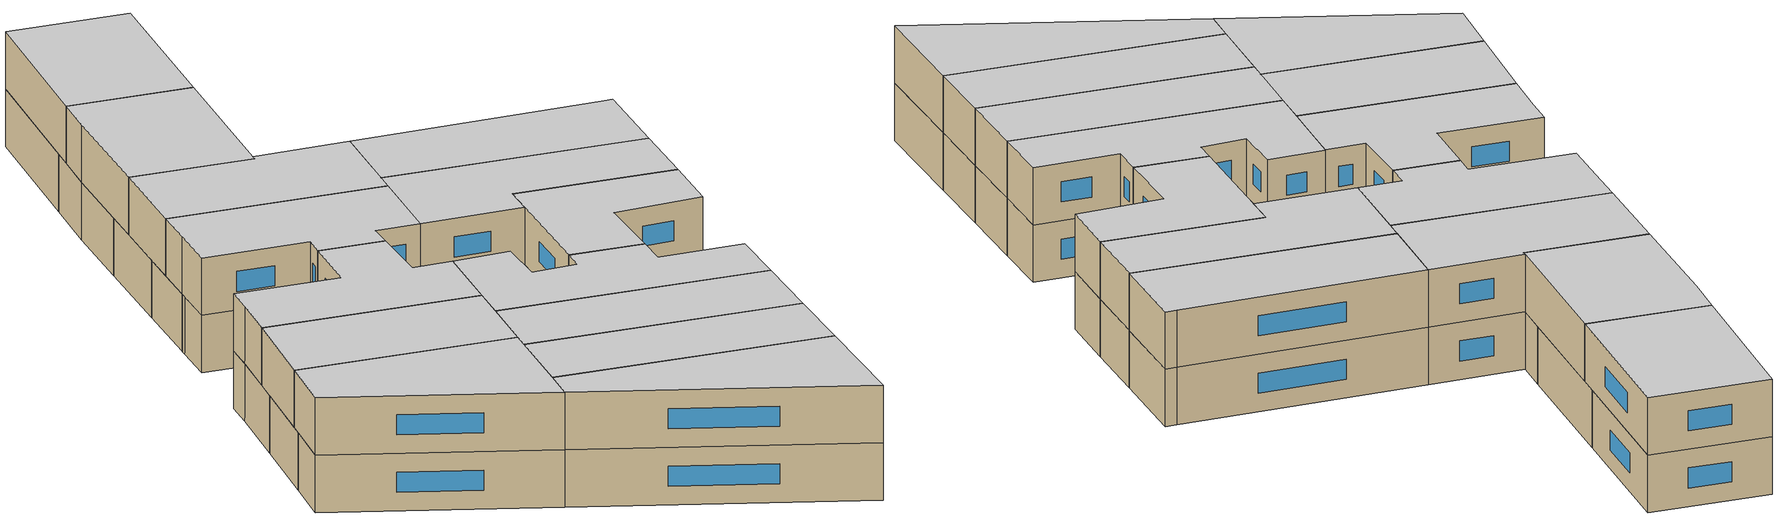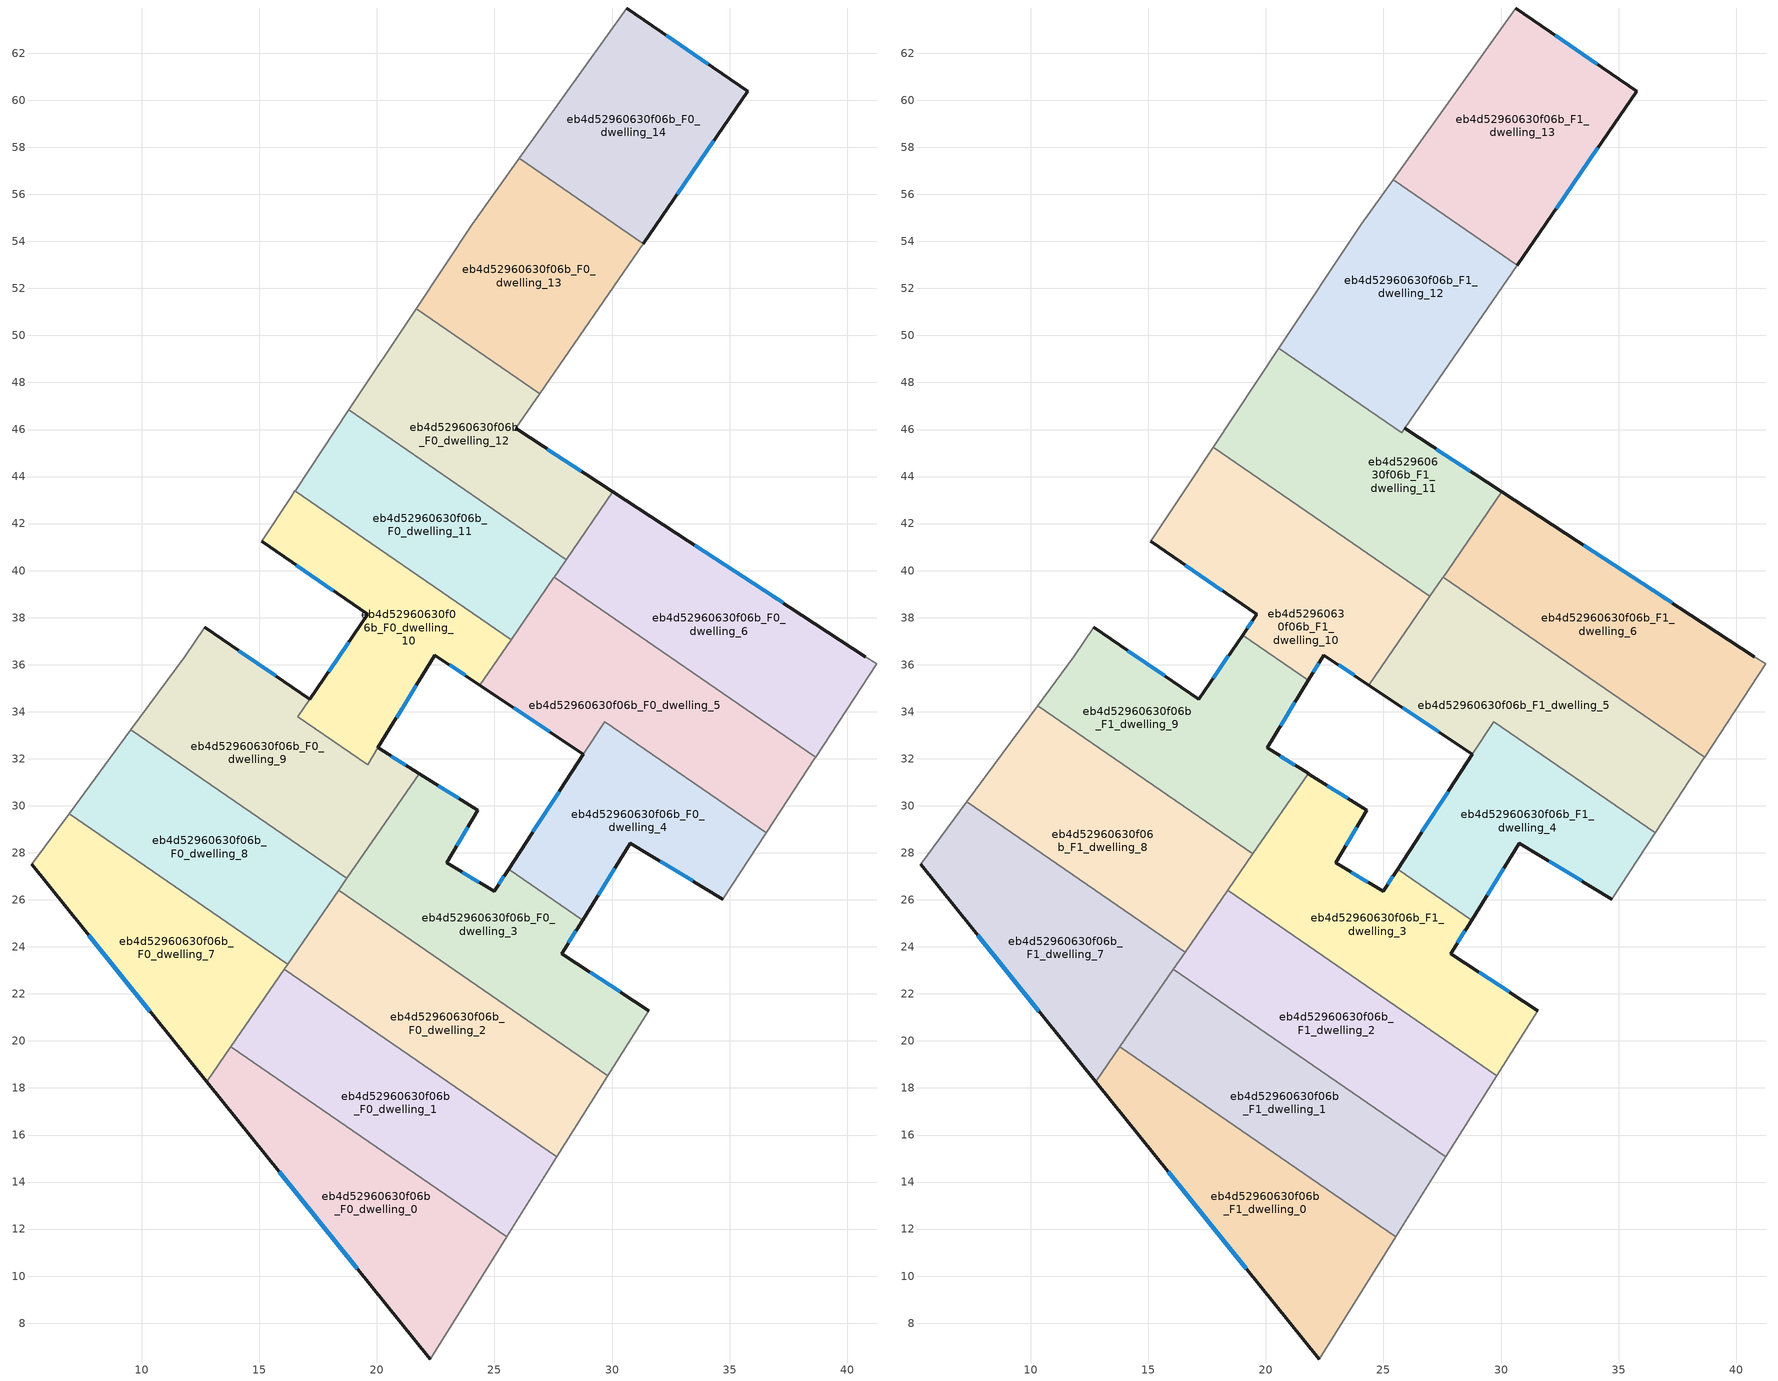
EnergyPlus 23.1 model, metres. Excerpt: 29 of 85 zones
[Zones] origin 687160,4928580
eb4d52960630f06b_F0_dwelling_0
 floor ground (EU_floor_Construction): 25.53,11.68 22.26,6.48 12.77,18.26 13.8,19.75 z0
 wall outside (EU_wall_Construction): 12.77,18.26 22.26,6.48 z0:3
 wall to eb4d52960630f06b_F0_dwelling_1 (EU_wall_Construction): 25.53,11.68 13.8,19.75 z0:3
 wall adiabatic (EU_wall_Construction): 22.26,6.48 25.53,11.68 z0:3
 wall to eb4d52960630f06b_F0_dwelling_7 (EU_wall_Construction): 13.8,19.75 12.77,18.26 z0:3
 window (EU_Window_Construction): 15.86,14.43 19.17,10.31 z0.98:2.02
eb4d52960630f06b_F0_dwelling_1
 floor ground (EU_floor_Construction): 27.66,15.08 25.53,11.68 13.8,19.75 16.07,23.05 z0
 wall to eb4d52960630f06b_F0_dwelling_2 (EU_wall_Construction): 27.66,15.08 16.07,23.05 z0:3
 wall adiabatic (EU_wall_Construction): 25.53,11.68 27.66,15.08 z0:3
 wall to eb4d52960630f06b_F0_dwelling_7 (EU_wall_Construction): 16.07,23.05 13.8,19.75 z0:3
eb4d52960630f06b_F0_dwelling_10
 floor ground (EU_floor_Construction): 25.71,37.06 24.38,35.13 22.47,36.41 19.61,31.75 16.65,33.79 19.61,38.13 15.1,41.25 16.35,43.14 16.52,43.39 z0
 wall outside (EU_wall_Construction): 15.1,41.25 19.61,38.13 17.15,34.53 / 20.05,32.47 22.47,36.41 24.38,35.13 z0:3
 wall adiabatic (EU_wall_Construction): 16.52,43.39 16.35,43.14 15.1,41.25 z0:3
 wall to eb4d52960630f06b_F0_dwelling_11 (EU_wall_Construction): 25.71,37.06 16.52,43.39 z0:3
 wall to eb4d52960630f06b_F0_dwelling_9 (EU_wall_Construction): 17.15,34.53 16.65,33.79 19.61,31.75 20.05,32.47 z0:3
 wall to eb4d52960630f06b_F0_dwelling_5 (EU_wall_Construction): 24.38,35.13 25.71,37.06 z0:3
 window (EU_Window_Construction): 16.57,40.23 18.15,39.15 / 23.09,35.99 23.76,35.54 / 18.81,36.96 17.95,35.71 / 20.84,33.75 21.68,35.12 z0.98:2.02
eb4d52960630f06b_F0_dwelling_11
 floor ground (EU_floor_Construction): 28.06,40.47 25.71,37.06 16.52,43.39 16.54,43.42 18.81,46.84 z0
 wall adiabatic (EU_wall_Construction): 18.81,46.84 16.54,43.42 16.52,43.39 z0:3
 wall to eb4d52960630f06b_F0_dwelling_12 (EU_wall_Construction): 28.06,40.47 18.81,46.84 z0:3
 wall to eb4d52960630f06b_F0_dwelling_6 (EU_wall_Construction): 27.54,39.71 27.73,40 28.06,40.47 z0:3
 wall to eb4d52960630f06b_F0_dwelling_5 (EU_wall_Construction): 25.71,37.06 27.51,39.67 27.53,39.71 z0:3
eb4d52960630f06b_F0_dwelling_12
 floor ground (EU_floor_Construction): 26.93,47.52 25.91,46.04 30.04,43.35 28.06,40.47 18.81,46.84 21.67,51.14 z0
 wall outside (EU_wall_Construction): 30.04,43.35 25.91,46.04 z0:3
 wall adiabatic (EU_wall_Construction): 21.67,51.14 18.81,46.84 / 25.91,46.04 26.93,47.52 z0:3
 wall to eb4d52960630f06b_F0_dwelling_13 (EU_wall_Construction): 26.93,47.52 21.67,51.14 z0:3
 wall to eb4d52960630f06b_F0_dwelling_6 (EU_wall_Construction): 28.06,40.47 30.04,43.35 z0:3
 window (EU_Window_Construction): 28.7,44.23 27.25,45.17 z0.98:2.02
eb4d52960630f06b_F0_dwelling_13
 floor ground (EU_floor_Construction): 31.32,53.9 26.93,47.52 21.67,51.14 24.06,54.73 26.05,57.53 z0
 wall adiabatic (EU_wall_Construction): 26.93,47.52 31.32,53.9 / 26.05,57.53 24.06,54.73 21.67,51.14 z0:3
 wall to eb4d52960630f06b_F0_dwelling_14 (EU_wall_Construction): 31.32,53.9 26.05,57.53 z0:3
eb4d52960630f06b_F0_dwelling_14
 floor ground (EU_floor_Construction): 35.77,60.37 31.32,53.9 26.05,57.53 30.62,63.92 z0
 wall outside (EU_wall_Construction): 31.32,53.9 35.77,60.37 30.62,63.92 z0:3
 wall adiabatic (EU_wall_Construction): 30.62,63.92 26.05,57.53 z0:3
 window (EU_Window_Construction): 34.1,61.53 32.3,62.77 / 32.77,56.01 34.32,58.27 z0.98:2.02
eb4d52960630f06b_F0_dwelling_2
 floor ground (EU_floor_Construction): 29.82,18.52 27.66,15.08 16.07,23.05 18.37,26.4 z0
 wall to eb4d52960630f06b_F0_dwelling_3 (EU_wall_Construction): 29.82,18.52 18.37,26.4 z0:3
 wall adiabatic (EU_wall_Construction): 27.66,15.08 29.82,18.52 z0:3
 wall to eb4d52960630f06b_F0_dwelling_8 (EU_wall_Construction): 18.37,26.4 16.21,23.26 z0:3
 wall to eb4d52960630f06b_F0_dwelling_7 (EU_wall_Construction): 16.21,23.26 16.07,23.05 z0:3
eb4d52960630f06b_F0_dwelling_3
 floor ground (EU_floor_Construction): 28.75,25.14 27.86,23.71 31.56,21.29 29.82,18.52 18.37,26.4 21.79,31.37 24.29,29.8 22.97,27.58 24.99,26.37 25.6,27.3 z0
 wall outside (EU_wall_Construction): 25.6,27.3 24.99,26.37 22.97,27.58 24.29,29.8 21.79,31.37 / 31.56,21.29 27.86,23.71 28.75,25.14 z0:3
 wall to eb4d52960630f06b_F0_dwelling_4 (EU_wall_Construction): 28.75,25.14 25.6,27.3 z0:3
 wall adiabatic (EU_wall_Construction): 29.82,18.52 31.56,21.29 z0:3
 wall to eb4d52960630f06b_F0_dwelling_9 (EU_wall_Construction): 21.79,31.37 18.72,26.91 z0:3
 wall to eb4d52960630f06b_F0_dwelling_8 (EU_wall_Construction): 18.72,26.91 18.37,26.4 z0:3
 window (EU_Window_Construction): 24.33,26.76 23.63,27.18 / 25.4,27 25.19,26.67 / 28.15,24.18 28.46,24.68 / 30.36,22.08 29.06,22.93 / 23.48,30.31 22.61,30.86 / 23.4,28.3 23.86,29.08 z0.98:2.02
eb4d52960630f06b_F0_dwelling_4
 floor ground (EU_floor_Construction): 36.55,28.84 34.71,26.04 30.78,28.42 28.75,25.14 25.6,27.3 29.68,33.57 z0
 wall outside (EU_wall_Construction): 28.75,25.14 30.78,28.42 34.71,26.04 / 28.78,32.18 25.6,27.3 z0:3
 wall adiabatic (EU_wall_Construction): 34.71,26.04 36.55,28.84 z0:3
 wall to eb4d52960630f06b_F0_dwelling_5 (EU_wall_Construction): 36.55,28.84 29.69,33.57 / 29.68,33.57 28.78,32.18 z0:3
 window (EU_Window_Construction): 32.06,27.64 33.43,26.81 / 29.41,26.2 30.12,27.35 / 27.75,30.6 26.64,28.89 z0.98:2.02
eb4d52960630f06b_F0_dwelling_5
 floor ground (EU_floor_Construction): 38.66,32.06 38.63,32.02 36.55,28.84 29.68,33.57 28.78,32.18 24.38,35.13 27.51,39.67 27.54,39.71 z0
 wall outside (EU_wall_Construction): 24.38,35.13 28.78,32.18 z0:3
 wall to eb4d52960630f06b_F0_dwelling_6 (EU_wall_Construction): 38.66,32.06 27.54,39.71 z0:3
 wall adiabatic (EU_wall_Construction): 36.55,28.84 38.63,32.02 38.66,32.06 z0:3
 window (EU_Window_Construction): 25.81,34.17 27.35,33.14 z0.98:2.02
eb4d52960630f06b_F0_dwelling_6
 floor ground (EU_floor_Construction): 40.76,36.34 41.26,36.04 38.66,32.06 27.54,39.71 27.73,40 30.04,43.35 z0
 wall outside (EU_wall_Construction): 40.76,36.34 30.04,43.35 z0:3
 wall adiabatic (EU_wall_Construction): 38.66,32.06 41.26,36.04 40.76,36.34 z0:3
 window (EU_Window_Construction): 37.27,38.62 33.52,41.07 z0.98:2.02
eb4d52960630f06b_F0_dwelling_7
 floor ground (EU_floor_Construction): 16.21,23.26 12.77,18.26 5.32,27.5 6.91,29.66 z0
 wall outside (EU_wall_Construction): 5.32,27.5 12.77,18.26 z0:3
 wall adiabatic (EU_wall_Construction): 6.91,29.66 5.32,27.5 z0:3
 wall to eb4d52960630f06b_F0_dwelling_8 (EU_wall_Construction): 16.21,23.26 6.91,29.66 z0:3
 window (EU_Window_Construction): 7.74,24.5 10.35,21.27 z0.98:2.02
eb4d52960630f06b_F0_dwelling_8
 floor ground (EU_floor_Construction): 18.72,26.91 16.21,23.26 6.91,29.66 9.55,33.23 z0
 wall adiabatic (EU_wall_Construction): 9.55,33.23 6.91,29.66 z0:3
 wall to eb4d52960630f06b_F0_dwelling_9 (EU_wall_Construction): 18.72,26.91 9.55,33.23 z0:3
eb4d52960630f06b_F0_dwelling_9
 floor ground (EU_floor_Construction): 20.05,32.46 21.79,31.37 18.72,26.91 9.55,33.23 11.84,36.34 12.67,37.59 17.15,34.54 16.65,33.79 19.61,31.75 z0
 wall outside (EU_wall_Construction): 17.15,34.54 12.67,37.59 / 21.79,31.37 20.05,32.46 z0:3
 wall adiabatic (EU_wall_Construction): 12.67,37.59 11.84,36.34 9.55,33.23 z0:3
 window (EU_Window_Construction): 15.7,35.53 14.13,36.6 / 21.23,31.73 20.62,32.11 z0.98:2.02
eb4d52960630f06b_F1_dwelling_0
 floor to eb4d52960630f06b_F0_dwelling_0 (EU_floor_Construction): 25.53,11.68 22.26,6.48 12.77,18.26 13.8,19.75 z3
 wall outside (EU_wall_Construction): 12.77,18.26 22.26,6.48 z3:6
 wall to eb4d52960630f06b_F1_dwelling_1 (EU_wall_Construction): 25.53,11.68 13.8,19.75 z3:6
 wall adiabatic (EU_wall_Construction): 22.26,6.48 25.53,11.68 z3:6
 wall to eb4d52960630f06b_F1_dwelling_7 (EU_wall_Construction): 13.8,19.75 12.77,18.26 z3:6
 window (EU_Window_Construction): 15.86,14.43 19.17,10.31 z3.98:5.02
 ceiling to eb4d52960630f06b_F2_dwelling_0 (EU_floor_Construction): 22.26,6.48 25.53,11.68 13.8,19.75 12.77,18.26 z6
eb4d52960630f06b_F1_dwelling_1
 floor to eb4d52960630f06b_F0_dwelling_1 (EU_floor_Construction): 27.66,15.08 25.53,11.68 13.8,19.75 16.07,23.05 z3
 wall to eb4d52960630f06b_F1_dwelling_2 (EU_wall_Construction): 27.66,15.08 16.07,23.05 z3:6
 wall adiabatic (EU_wall_Construction): 25.53,11.68 27.66,15.08 z3:6
 wall to eb4d52960630f06b_F1_dwelling_7 (EU_wall_Construction): 16.07,23.05 13.8,19.75 z3:6
 ceiling to eb4d52960630f06b_F2_dwelling_1 (EU_floor_Construction): 25.53,11.68 27.66,15.08 16.07,23.05 13.8,19.75 z6
eb4d52960630f06b_F1_dwelling_10
 floor to eb4d52960630f06b_F0_dwelling_10 (EU_floor_Construction): 25.71,37.06 24.38,35.13 22.47,36.41 21.81,35.33 19.01,37.25 19.61,38.13 15.1,41.25 16.35,43.14 16.4,43.21 16.52,43.39 z3
 floor to eb4d52960630f06b_F0_dwelling_11 (EU_floor_Construction): 26.98,38.91 25.71,37.06 16.52,43.39 16.54,43.42 17.76,45.25 z3
 wall outside (EU_wall_Construction): 21.81,35.33 22.47,36.41 24.38,35.13 / 15.1,41.25 19.61,38.13 19.01,37.25 z3:6
 wall adiabatic (EU_wall_Construction): 17.76,45.25 16.54,43.42 15.1,41.25 z3:6
 wall to eb4d52960630f06b_F1_dwelling_11 (EU_wall_Construction): 26.98,38.91 17.76,45.25 z3:6
 wall to eb4d52960630f06b_F1_dwelling_9 (EU_wall_Construction): 19.01,37.25 21.81,35.33 z3:6
 wall to eb4d52960630f06b_F1_dwelling_5 (EU_wall_Construction): 24.38,35.13 26.98,38.91 z3:6
 window (EU_Window_Construction): 23.09,35.99 23.76,35.54 / 22.03,35.68 22.26,36.05 / 19.42,37.85 19.21,37.54 / 16.57,40.23 18.15,39.15 z3.98:5.02
 ceiling to eb4d52960630f06b_F2_dwelling_10 (EU_floor_Construction): 24.38,35.13 26.98,38.91 17.76,45.25 16.54,43.42 15.1,41.25 19.61,38.13 19.01,37.25 21.81,35.33 22.47,36.41 z6
eb4d52960630f06b_F1_dwelling_11
 floor to eb4d52960630f06b_F0_dwelling_11 (EU_floor_Construction): 28.06,40.47 26.98,38.91 17.76,45.25 18.81,46.84 z3
 floor to eb4d52960630f06b_F0_dwelling_12 (EU_floor_Construction): 25.91,46.04 30.04,43.35 28.06,40.47 18.81,46.84 20.56,49.46 25.79,45.86 z3
 wall outside (EU_wall_Construction): 30.04,43.35 25.91,46.04 z3:6
 wall adiabatic (EU_wall_Construction): 20.56,49.46 17.76,45.25 z3:6
 wall to eb4d52960630f06b_F1_dwelling_12 (EU_wall_Construction): 25.91,46.04 25.79,45.86 20.56,49.46 z3:6
 wall to eb4d52960630f06b_F1_dwelling_6 (EU_wall_Construction): 27.54,39.72 27.73,40 30.04,43.35 z3:6
 wall to eb4d52960630f06b_F1_dwelling_5 (EU_wall_Construction): 26.98,38.91 27.51,39.67 27.54,39.71 z3:6
 window (EU_Window_Construction): 28.7,44.23 27.25,45.17 z3.98:5.02
 ceiling to eb4d52960630f06b_F2_dwelling_11 (EU_floor_Construction): 26.98,38.91 30.04,43.35 25.91,46.04 25.79,45.86 20.56,49.46 17.76,45.25 z6
eb4d52960630f06b_F1_dwelling_12
 floor to eb4d52960630f06b_F0_dwelling_12 (EU_floor_Construction): 26.93,47.52 25.91,46.04 25.79,45.86 20.56,49.46 21.67,51.14 z3
 floor to eb4d52960630f06b_F0_dwelling_13 (EU_floor_Construction): 30.69,52.99 26.93,47.52 21.67,51.14 24.06,54.73 25.41,56.62 z3
 wall adiabatic (EU_wall_Construction): 25.41,56.62 24.06,54.73 20.56,49.46 / 25.91,46.04 30.69,52.99 z3:6
 wall to eb4d52960630f06b_F1_dwelling_13 (EU_wall_Construction): 30.69,52.99 25.41,56.62 z3:6
 ceiling to eb4d52960630f06b_F2_dwelling_12 (EU_floor_Construction): 25.91,46.04 30.69,52.99 25.41,56.62 24.06,54.73 20.56,49.46 25.79,45.86 z6
eb4d52960630f06b_F1_dwelling_13
 floor to eb4d52960630f06b_F0_dwelling_13 (EU_floor_Construction): 31.32,53.9 30.69,52.99 25.41,56.62 26.05,57.52 z3
 floor to eb4d52960630f06b_F0_dwelling_14 (EU_floor_Construction): 35.77,60.37 31.32,53.9 26.05,57.52 30.62,63.92 z3
 wall outside (EU_wall_Construction): 30.69,52.99 35.77,60.37 30.62,63.92 z3:6
 wall adiabatic (EU_wall_Construction): 30.62,63.92 25.41,56.62 z3:6
 window (EU_Window_Construction): 34.1,61.53 32.3,62.77 / 32.34,55.39 34.12,57.97 z3.98:5.02
 ceiling to eb4d52960630f06b_F2_dwelling_13 (EU_floor_Construction): 30.69,52.99 35.77,60.37 30.62,63.92 25.41,56.62 z6
eb4d52960630f06b_F1_dwelling_2
 floor to eb4d52960630f06b_F0_dwelling_2 (EU_floor_Construction): 29.82,18.52 27.66,15.08 16.07,23.05 18.37,26.4 z3
 wall to eb4d52960630f06b_F1_dwelling_3 (EU_wall_Construction): 29.82,18.52 18.37,26.4 z3:6
 wall adiabatic (EU_wall_Construction): 27.66,15.08 29.82,18.52 z3:6
 wall to eb4d52960630f06b_F1_dwelling_8 (EU_wall_Construction): 18.37,26.4 16.57,23.78 z3:6
 wall to eb4d52960630f06b_F1_dwelling_7 (EU_wall_Construction): 16.57,23.78 16.07,23.05 z3:6
 ceiling to eb4d52960630f06b_F2_dwelling_2 (EU_floor_Construction): 27.66,15.08 29.82,18.52 18.37,26.4 16.07,23.05 z6
eb4d52960630f06b_F1_dwelling_3
 floor to eb4d52960630f06b_F0_dwelling_3 (EU_floor_Construction): 28.75,25.14 27.86,23.71 31.56,21.29 29.82,18.52 18.37,26.4 21.79,31.37 24.29,29.8 22.97,27.58 24.99,26.37 25.6,27.3 z3
 wall outside (EU_wall_Construction): 25.6,27.3 24.99,26.37 22.97,27.58 24.29,29.8 21.79,31.37 / 31.56,21.29 27.86,23.71 28.75,25.14 z3:6
 wall to eb4d52960630f06b_F1_dwelling_4 (EU_wall_Construction): 28.75,25.14 25.6,27.3 z3:6
 wall adiabatic (EU_wall_Construction): 29.82,18.52 31.56,21.29 z3:6
 wall to eb4d52960630f06b_F1_dwelling_9 (EU_wall_Construction): 21.79,31.37 19.45,27.96 z3:6
 wall to eb4d52960630f06b_F1_dwelling_8 (EU_wall_Construction): 19.45,27.96 18.37,26.4 z3:6
 window (EU_Window_Construction): 24.33,26.76 23.63,27.18 / 25.4,27 25.19,26.67 / 28.15,24.18 28.46,24.68 / 30.36,22.08 29.06,22.93 / 23.48,30.31 22.61,30.86 / 23.4,28.3 23.86,29.08 z3.98:5.02
 ceiling to eb4d52960630f06b_F2_dwelling_3 (EU_floor_Construction): 29.82,18.52 31.56,21.29 27.86,23.71 28.75,25.14 25.6,27.3 24.99,26.37 22.97,27.58 24.29,29.8 21.79,31.37 18.37,26.4 z6
eb4d52960630f06b_F1_dwelling_4
 floor to eb4d52960630f06b_F0_dwelling_4 (EU_floor_Construction): 36.55,28.84 34.71,26.04 30.78,28.42 28.75,25.14 25.6,27.3 29.69,33.57 z3
 wall outside (EU_wall_Construction): 28.75,25.14 30.78,28.42 34.71,26.04 / 28.78,32.18 25.6,27.3 z3:6
 wall adiabatic (EU_wall_Construction): 34.71,26.04 36.55,28.84 z3:6
 wall to eb4d52960630f06b_F1_dwelling_5 (EU_wall_Construction): 36.55,28.84 29.69,33.57 / 29.68,33.57 28.78,32.18 z3:6
 window (EU_Window_Construction): 32.06,27.64 33.43,26.81 / 29.41,26.2 30.12,27.35 / 27.75,30.6 26.64,28.89 z3.98:5.02
 ceiling to eb4d52960630f06b_F2_dwelling_4 (EU_floor_Construction): 34.71,26.04 36.55,28.84 29.69,33.57 25.6,27.3 28.75,25.14 30.78,28.42 z6
eb4d52960630f06b_F1_dwelling_5
 floor to eb4d52960630f06b_F0_dwelling_5 (EU_floor_Construction): 38.66,32.06 38.63,32.02 36.55,28.84 29.68,33.57 28.78,32.18 24.38,35.13 27.51,39.67 27.54,39.71 z3
 wall outside (EU_wall_Construction): 24.38,35.13 28.78,32.18 z3:6
 wall to eb4d52960630f06b_F1_dwelling_6 (EU_wall_Construction): 38.66,32.06 27.54,39.71 z3:6
 wall adiabatic (EU_wall_Construction): 36.55,28.84 38.63,32.02 38.66,32.06 z3:6
 window (EU_Window_Construction): 25.81,34.17 27.35,33.14 z3.98:5.02
 ceiling to eb4d52960630f06b_F2_dwelling_5 (EU_floor_Construction): 36.55,28.84 38.63,32.02 38.66,32.06 27.54,39.71 27.51,39.67 24.38,35.13 28.78,32.18 29.68,33.57 z6
eb4d52960630f06b_F1_dwelling_6
 floor to eb4d52960630f06b_F0_dwelling_6 (EU_floor_Construction): 40.76,36.34 41.26,36.04 38.66,32.06 27.54,39.71 27.73,40 30.04,43.35 z3
 wall outside (EU_wall_Construction): 40.76,36.34 30.04,43.35 z3:6
 wall adiabatic (EU_wall_Construction): 38.66,32.06 41.26,36.04 40.76,36.34 z3:6
 window (EU_Window_Construction): 37.27,38.62 33.52,41.07 z3.98:5.02
 ceiling to eb4d52960630f06b_F2_dwelling_6 (EU_floor_Construction): 38.66,32.06 41.26,36.04 40.76,36.34 30.04,43.35 27.73,40 27.54,39.71 z6
eb4d52960630f06b_F1_dwelling_7
 floor to eb4d52960630f06b_F0_dwelling_7 (EU_floor_Construction): 16.21,23.26 12.77,18.26 5.32,27.5 6.91,29.66 z3
 floor to eb4d52960630f06b_F0_dwelling_8 (EU_floor_Construction): 16.57,23.78 16.21,23.26 6.91,29.66 7.29,30.17 z3
 wall outside (EU_wall_Construction): 5.32,27.5 12.77,18.26 z3:6
 wall adiabatic (EU_wall_Construction): 7.29,30.17 5.32,27.5 z3:6
 wall to eb4d52960630f06b_F1_dwelling_8 (EU_wall_Construction): 16.57,23.78 7.29,30.17 z3:6
 window (EU_Window_Construction): 7.74,24.5 10.35,21.27 z3.98:5.02
 ceiling to eb4d52960630f06b_F2_dwelling_7 (EU_floor_Construction): 12.77,18.26 16.57,23.78 7.29,30.17 5.32,27.5 z6
eb4d52960630f06b_F1_dwelling_8
 floor to eb4d52960630f06b_F0_dwelling_8 (EU_floor_Construction): 18.72,26.91 16.57,23.78 7.29,30.17 9.55,33.23 z3
 floor to eb4d52960630f06b_F0_dwelling_9 (EU_floor_Construction): 19.45,27.96 18.72,26.91 9.55,33.23 10.3,34.26 z3
 wall adiabatic (EU_wall_Construction): 10.3,34.26 7.29,30.17 z3:6
 wall to eb4d52960630f06b_F1_dwelling_9 (EU_wall_Construction): 19.44,27.97 10.3,34.26 z3:6
 ceiling to eb4d52960630f06b_F2_dwelling_8 (EU_floor_Construction): 16.57,23.78 19.45,27.96 10.3,34.26 7.29,30.17 z6
eb4d52960630f06b_F1_dwelling_9
 floor to eb4d52960630f06b_F0_dwelling_9 (EU_floor_Construction): 20.05,32.46 21.79,31.37 19.44,27.97 10.3,34.26 11.84,36.34 12.67,37.59 17.15,34.54 16.65,33.79 19.61,31.75 z3
 floor to eb4d52960630f06b_F0_dwelling_10 (EU_floor_Construction): 21.81,35.33 19.61,31.75 16.65,33.79 19.01,37.25 z3
 wall outside (EU_wall_Construction): 19.01,37.25 17.15,34.54 12.67,37.59 / 21.79,31.37 20.05,32.46 21.81,35.33 z3:6
 wall adiabatic (EU_wall_Construction): 12.67,37.59 11.84,36.34 10.3,34.26 z3:6
 window (EU_Window_Construction): 15.7,35.53 14.13,36.6 / 18.41,36.37 17.76,35.42 / 20.62,33.4 21.24,34.4 / 21.23,31.73 20.62,32.11 z3.98:5.02
 ceiling to eb4d52960630f06b_F2_dwelling_9 (EU_floor_Construction): 19.44,27.97 21.79,31.37 20.05,32.46 21.81,35.33 19.01,37.25 17.15,34.54 12.67,37.59 11.84,36.34 10.3,34.26 z6
[Building]
EU S2 Campaign: North Axis=0; Terrain=City; Solar Distribution=FullExterior
[Site:Location]
Bologna: Latitude=44.5; Longitude=11.25; Time Zone=1; Elevation=37
[SizingPeriod:WeatherFileDays]
AnnualSizingPeriod: Begin Month=1; Begin Day of Month=1; End Month=12; End Day of Month=31; Day of Week for Start Day=Monday; Use Weather File Daylight Saving Period=No; Use Weather File Rain and Snow Indicators=No
[MATERIAL]
EU_InternalMass_Material: Roughness=MediumRough; Thickness=0.1; Conductivity=1; Density=1800; Specific Heat=900; Thermal Absorptance=0.9; Solar Absorptance=0.7; Visible Absorptance=0.7
[MATERIAL:NOMASS] Roughness=MediumRough; Thermal Absorptance=0.9; Solar Absorptance=0.7; Visible Absorptance=0.7
Name | Thermal Resistance
EU_wall_NoMass | 0.905828
EU_floor_NoMass | 0.67114
[WINDOWMATERIAL:SIMPLEGLAZINGSYSTEM]
EU_Window_SimpleGlazing: UFactor=4.52486; Solar Heat Gain Coefficient=0.85; Visible Transmittance=0.85
[CONSTRUCTION]
EU_wall_Construction: EU_wall_NoMass
EU_floor_Construction: EU_floor_NoMass
EU_Window_Construction: EU_Window_SimpleGlazing
EU_InternalMass_Construction: EU_InternalMass_Material
[ZONE] Type=1; Multiplier=1; Ceiling Height=autocalculate; Floor Area=autocalculate; Part of Total Floor Area=Yes
Name | Volume
eb4d52960630f06b_F0_dwelling_0; eb4d52960630f06b_F1_dwelling_0 | 170.355
eb4d52960630f06b_F0_dwelling_1; eb4d52960630f06b_F1_dwelling_1 | 170.364
eb4d52960630f06b_F0_dwelling_10 | 139.209
eb4d52960630f06b_F1_dwelling_10 | 170.358
eb4d52960630f06b_F0_dwelling_11 | 139.028
eb4d52960630f06b_F1_dwelling_11 | 174.502
eb4d52960630f06b_F0_dwelling_12; eb4d52960630f06b_F0_dwelling_8 | 149.065
eb4d52960630f06b_F1_dwelling_12 | 166.239
eb4d52960630f06b_F0_dwelling_13 | 149.079
eb4d52960630f06b_F1_dwelling_13 | 170.361
eb4d52960630f06b_F0_dwelling_14 | 149.068
eb4d52960630f06b_F0_dwelling_2; eb4d52960630f06b_F1_dwelling_2 | 170.344
eb4d52960630f06b_F0_dwelling_3; eb4d52960630f06b_F1_dwelling_3 | 181.662
eb4d52960630f06b_F0_dwelling_4 | 132.355
eb4d52960630f06b_F1_dwelling_4 | 132.296
eb4d52960630f06b_F0_dwelling_5; eb4d52960630f06b_F1_dwelling_5 | 182.89
eb4d52960630f06b_F0_dwelling_6; eb4d52960630f06b_F1_dwelling_6 | 184.537
eb4d52960630f06b_F0_dwelling_7 | 149.054
eb4d52960630f06b_F1_dwelling_7; eb4d52960630f06b_F1_dwelling_9 | 170.336
eb4d52960630f06b_F1_dwelling_8 | 170.363
eb4d52960630f06b_F0_dwelling_9 | 168.923
[INTERNALMASS] Construction=EU_InternalMass_Construction
Name | Zone or ZoneList | Surface Area
eb4d52960630f06b_F0_dwelling_0_EU_InternalMass | eb4d52960630f06b_F0_dwelling_0 | 56.7851
eb4d52960630f06b_F0_dwelling_1_EU_InternalMass | eb4d52960630f06b_F0_dwelling_1 | 56.7878
eb4d52960630f06b_F0_dwelling_2_EU_InternalMass | eb4d52960630f06b_F0_dwelling_2 | 56.7816
eb4d52960630f06b_F0_dwelling_3_EU_InternalMass | eb4d52960630f06b_F0_dwelling_3 | 60.5557
eb4d52960630f06b_F0_dwelling_4_EU_InternalMass | eb4d52960630f06b_F0_dwelling_4 | 44.1194
eb4d52960630f06b_F0_dwelling_5_EU_InternalMass | eb4d52960630f06b_F0_dwelling_5 | 60.9676
eb4d52960630f06b_F0_dwelling_6_EU_InternalMass | eb4d52960630f06b_F0_dwelling_6 | 61.5111
eb4d52960630f06b_F0_dwelling_7_EU_InternalMass | eb4d52960630f06b_F0_dwelling_7 | 49.6888
eb4d52960630f06b_F0_dwelling_8_EU_InternalMass | eb4d52960630f06b_F0_dwelling_8 | 49.6883
eb4d52960630f06b_F0_dwelling_9_EU_InternalMass | eb4d52960630f06b_F0_dwelling_9 | 56.3074
eb4d52960630f06b_F0_dwelling_10_EU_InternalMass | eb4d52960630f06b_F0_dwelling_10 | 46.4162
eb4d52960630f06b_F0_dwelling_11_EU_InternalMass | eb4d52960630f06b_F0_dwelling_11 | 46.3432
eb4d52960630f06b_F0_dwelling_12_EU_InternalMass | eb4d52960630f06b_F0_dwelling_12 | 49.6886
eb4d52960630f06b_F0_dwelling_13_EU_InternalMass | eb4d52960630f06b_F0_dwelling_13 | 49.6924
eb4d52960630f06b_F0_dwelling_14_EU_InternalMass | eb4d52960630f06b_F0_dwelling_14 | 49.6898
eb4d52960630f06b_F1_dwelling_0_EU_InternalMass | eb4d52960630f06b_F1_dwelling_0 | 56.7851
eb4d52960630f06b_F1_dwelling_1_EU_InternalMass | eb4d52960630f06b_F1_dwelling_1 | 56.7878
eb4d52960630f06b_F1_dwelling_2_EU_InternalMass | eb4d52960630f06b_F1_dwelling_2 | 56.7816
eb4d52960630f06b_F1_dwelling_3_EU_InternalMass | eb4d52960630f06b_F1_dwelling_3 | 60.5586
eb4d52960630f06b_F1_dwelling_4_EU_InternalMass | eb4d52960630f06b_F1_dwelling_4 | 44.1194
eb4d52960630f06b_F1_dwelling_5_EU_InternalMass | eb4d52960630f06b_F1_dwelling_5 | 60.9676
eb4d52960630f06b_F1_dwelling_6_EU_InternalMass | eb4d52960630f06b_F1_dwelling_6 | 61.5111
eb4d52960630f06b_F1_dwelling_7_EU_InternalMass | eb4d52960630f06b_F1_dwelling_7 | 56.7817
eb4d52960630f06b_F1_dwelling_8_EU_InternalMass | eb4d52960630f06b_F1_dwelling_8 | 56.7877
eb4d52960630f06b_F1_dwelling_9_EU_InternalMass | eb4d52960630f06b_F1_dwelling_9 | 56.7881
eb4d52960630f06b_F1_dwelling_10_EU_InternalMass | eb4d52960630f06b_F1_dwelling_10 | 56.786
eb4d52960630f06b_F1_dwelling_11_EU_InternalMass | eb4d52960630f06b_F1_dwelling_11 | 58.1675
eb4d52960630f06b_F1_dwelling_12_EU_InternalMass | eb4d52960630f06b_F1_dwelling_12 | 55.413
eb4d52960630f06b_F1_dwelling_13_EU_InternalMass | eb4d52960630f06b_F1_dwelling_13 | 56.787
[OTHEREQUIPMENT] Fuel Type=Electricity; Design Level Calculation Method=Watts/Area; Power per Zone Floor Area=1; Fraction Latent=0; Fraction Radiant=0; Fraction Lost=0; Carbon Dioxide Generation Rate=0; EndUse Subcategory=EU_Step8_InternalGains
Name | Zone or ZoneList or Space or SpaceList | Schedule
EU_Step8_InternalGain_eb4d52960630f06b_F0_dwelling_0_f000 | eb4d52960630f06b_F0_dwelling_0 | EU_Step8_GainSchedule_eb4d52960630f06b_F0_dwelling_0_f000
EU_Step8_InternalGain_eb4d52960630f06b_F0_dwelling_1_f000 | eb4d52960630f06b_F0_dwelling_1 | EU_Step8_GainSchedule_eb4d52960630f06b_F0_dwelling_1_f000
EU_Step8_InternalGain_eb4d52960630f06b_F0_dwelling_2_f000 | eb4d52960630f06b_F0_dwelling_2 | EU_Step8_GainSchedule_eb4d52960630f06b_F0_dwelling_2_f000
EU_Step8_InternalGain_eb4d52960630f06b_F0_dwelling_3_f000 | eb4d52960630f06b_F0_dwelling_3 | EU_Step8_GainSchedule_eb4d52960630f06b_F0_dwelling_3_f000
EU_Step8_InternalGain_eb4d52960630f06b_F0_dwelling_4_f000 | eb4d52960630f06b_F0_dwelling_4 | EU_Step8_GainSchedule_eb4d52960630f06b_F0_dwelling_4_f000
EU_Step8_InternalGain_eb4d52960630f06b_F0_dwelling_5_f000 | eb4d52960630f06b_F0_dwelling_5 | EU_Step8_GainSchedule_eb4d52960630f06b_F0_dwelling_5_f000
EU_Step8_InternalGain_eb4d52960630f06b_F0_dwelling_6_f000 | eb4d52960630f06b_F0_dwelling_6 | EU_Step8_GainSchedule_eb4d52960630f06b_F0_dwelling_6_f000
EU_Step8_InternalGain_eb4d52960630f06b_F0_dwelling_7_f000 | eb4d52960630f06b_F0_dwelling_7 | EU_Step8_GainSchedule_eb4d52960630f06b_F0_dwelling_7_f000
EU_Step8_InternalGain_eb4d52960630f06b_F0_dwelling_8_f000 | eb4d52960630f06b_F0_dwelling_8 | EU_Step8_GainSchedule_eb4d52960630f06b_F0_dwelling_8_f000
EU_Step8_InternalGain_eb4d52960630f06b_F0_dwelling_9_f000 | eb4d52960630f06b_F0_dwelling_9 | EU_Step8_GainSchedule_eb4d52960630f06b_F0_dwelling_9_f000
EU_Step8_InternalGain_eb4d52960630f06b_F0_dwelling_10_f000 | eb4d52960630f06b_F0_dwelling_10 | EU_Step8_GainSchedule_eb4d52960630f06b_F0_dwelling_10_f000
EU_Step8_InternalGain_eb4d52960630f06b_F0_dwelling_11_f000 | eb4d52960630f06b_F0_dwelling_11 | EU_Step8_GainSchedule_eb4d52960630f06b_F0_dwelling_11_f000
EU_Step8_InternalGain_eb4d52960630f06b_F0_dwelling_12_f000 | eb4d52960630f06b_F0_dwelling_12 | EU_Step8_GainSchedule_eb4d52960630f06b_F0_dwelling_12_f000
EU_Step8_InternalGain_eb4d52960630f06b_F0_dwelling_13_f000 | eb4d52960630f06b_F0_dwelling_13 | EU_Step8_GainSchedule_eb4d52960630f06b_F0_dwelling_13_f000
EU_Step8_InternalGain_eb4d52960630f06b_F0_dwelling_14_f000 | eb4d52960630f06b_F0_dwelling_14 | EU_Step8_GainSchedule_eb4d52960630f06b_F0_dwelling_14_f000
EU_Step8_InternalGain_eb4d52960630f06b_F1_dwelling_0_f000 | eb4d52960630f06b_F1_dwelling_0 | EU_Step8_GainSchedule_eb4d52960630f06b_F1_dwelling_0_f000
EU_Step8_InternalGain_eb4d52960630f06b_F1_dwelling_1_f000 | eb4d52960630f06b_F1_dwelling_1 | EU_Step8_GainSchedule_eb4d52960630f06b_F1_dwelling_1_f000
EU_Step8_InternalGain_eb4d52960630f06b_F1_dwelling_2_f000 | eb4d52960630f06b_F1_dwelling_2 | EU_Step8_GainSchedule_eb4d52960630f06b_F1_dwelling_2_f000
EU_Step8_InternalGain_eb4d52960630f06b_F1_dwelling_3_f000 | eb4d52960630f06b_F1_dwelling_3 | EU_Step8_GainSchedule_eb4d52960630f06b_F1_dwelling_3_f000
EU_Step8_InternalGain_eb4d52960630f06b_F1_dwelling_4_f000 | eb4d52960630f06b_F1_dwelling_4 | EU_Step8_GainSchedule_eb4d52960630f06b_F1_dwelling_4_f000
EU_Step8_InternalGain_eb4d52960630f06b_F1_dwelling_5_f000 | eb4d52960630f06b_F1_dwelling_5 | EU_Step8_GainSchedule_eb4d52960630f06b_F1_dwelling_5_f000
EU_Step8_InternalGain_eb4d52960630f06b_F1_dwelling_6_f000 | eb4d52960630f06b_F1_dwelling_6 | EU_Step8_GainSchedule_eb4d52960630f06b_F1_dwelling_6_f000
EU_Step8_InternalGain_eb4d52960630f06b_F1_dwelling_7_f000 | eb4d52960630f06b_F1_dwelling_7 | EU_Step8_GainSchedule_eb4d52960630f06b_F1_dwelling_7_f000
EU_Step8_InternalGain_eb4d52960630f06b_F1_dwelling_8_f000 | eb4d52960630f06b_F1_dwelling_8 | EU_Step8_GainSchedule_eb4d52960630f06b_F1_dwelling_8_f000
EU_Step8_InternalGain_eb4d52960630f06b_F1_dwelling_9_f000 | eb4d52960630f06b_F1_dwelling_9 | EU_Step8_GainSchedule_eb4d52960630f06b_F1_dwelling_9_f000
EU_Step8_InternalGain_eb4d52960630f06b_F1_dwelling_10_f000 | eb4d52960630f06b_F1_dwelling_10 | EU_Step8_GainSchedule_eb4d52960630f06b_F1_dwelling_10_f000
EU_Step8_InternalGain_eb4d52960630f06b_F1_dwelling_11_f000 | eb4d52960630f06b_F1_dwelling_11 | EU_Step8_GainSchedule_eb4d52960630f06b_F1_dwelling_11_f000
EU_Step8_InternalGain_eb4d52960630f06b_F1_dwelling_12_f000 | eb4d52960630f06b_F1_dwelling_12 | EU_Step8_GainSchedule_eb4d52960630f06b_F1_dwelling_12_f000
EU_Step8_InternalGain_eb4d52960630f06b_F1_dwelling_13_f000 | eb4d52960630f06b_F1_dwelling_13 | EU_Step8_GainSchedule_eb4d52960630f06b_F1_dwelling_13_f000
[ZONEVENTILATION:DESIGNFLOWRATE] Schedule=EU_AlwaysOn; Design Flow Rate Calculation Method=AirChanges/Hour; Air Changes per Hour=0.73129; Ventilation Type=Natural; Fan Pressure Rise=0; Fan Total Efficiency=1; Constant Term Coefficient=1; Temperature Term Coefficient=0; Velocity Term Coefficient=0; Velocity Squared Term Coefficient=0; Minimum Indoor Temperature=-100; Maximum Indoor Temperature=100; Delta Temperature=-100; Minimum Outdoor Temperature=-100; Maximum Outdoor Temperature=100; Maximum Wind Speed=40
Name | Zone or ZoneList or Space or SpaceList
EU_ConstantAir_eb4d52960630f06b_F0_dwelling_0 | eb4d52960630f06b_F0_dwelling_0
EU_ConstantAir_eb4d52960630f06b_F0_dwelling_1 | eb4d52960630f06b_F0_dwelling_1
EU_ConstantAir_eb4d52960630f06b_F0_dwelling_2 | eb4d52960630f06b_F0_dwelling_2
EU_ConstantAir_eb4d52960630f06b_F0_dwelling_3 | eb4d52960630f06b_F0_dwelling_3
EU_ConstantAir_eb4d52960630f06b_F0_dwelling_4 | eb4d52960630f06b_F0_dwelling_4
EU_ConstantAir_eb4d52960630f06b_F0_dwelling_5 | eb4d52960630f06b_F0_dwelling_5
EU_ConstantAir_eb4d52960630f06b_F0_dwelling_6 | eb4d52960630f06b_F0_dwelling_6
EU_ConstantAir_eb4d52960630f06b_F0_dwelling_7 | eb4d52960630f06b_F0_dwelling_7
EU_ConstantAir_eb4d52960630f06b_F0_dwelling_8 | eb4d52960630f06b_F0_dwelling_8
EU_ConstantAir_eb4d52960630f06b_F0_dwelling_9 | eb4d52960630f06b_F0_dwelling_9
EU_ConstantAir_eb4d52960630f06b_F0_dwelling_10 | eb4d52960630f06b_F0_dwelling_10
EU_ConstantAir_eb4d52960630f06b_F0_dwelling_11 | eb4d52960630f06b_F0_dwelling_11
EU_ConstantAir_eb4d52960630f06b_F0_dwelling_12 | eb4d52960630f06b_F0_dwelling_12
EU_ConstantAir_eb4d52960630f06b_F0_dwelling_13 | eb4d52960630f06b_F0_dwelling_13
EU_ConstantAir_eb4d52960630f06b_F0_dwelling_14 | eb4d52960630f06b_F0_dwelling_14
EU_ConstantAir_eb4d52960630f06b_F1_dwelling_0 | eb4d52960630f06b_F1_dwelling_0
EU_ConstantAir_eb4d52960630f06b_F1_dwelling_1 | eb4d52960630f06b_F1_dwelling_1
EU_ConstantAir_eb4d52960630f06b_F1_dwelling_2 | eb4d52960630f06b_F1_dwelling_2
EU_ConstantAir_eb4d52960630f06b_F1_dwelling_3 | eb4d52960630f06b_F1_dwelling_3
EU_ConstantAir_eb4d52960630f06b_F1_dwelling_4 | eb4d52960630f06b_F1_dwelling_4
EU_ConstantAir_eb4d52960630f06b_F1_dwelling_5 | eb4d52960630f06b_F1_dwelling_5
EU_ConstantAir_eb4d52960630f06b_F1_dwelling_6 | eb4d52960630f06b_F1_dwelling_6
EU_ConstantAir_eb4d52960630f06b_F1_dwelling_7 | eb4d52960630f06b_F1_dwelling_7
EU_ConstantAir_eb4d52960630f06b_F1_dwelling_8 | eb4d52960630f06b_F1_dwelling_8
EU_ConstantAir_eb4d52960630f06b_F1_dwelling_9 | eb4d52960630f06b_F1_dwelling_9
EU_ConstantAir_eb4d52960630f06b_F1_dwelling_10 | eb4d52960630f06b_F1_dwelling_10
EU_ConstantAir_eb4d52960630f06b_F1_dwelling_11 | eb4d52960630f06b_F1_dwelling_11
EU_ConstantAir_eb4d52960630f06b_F1_dwelling_12 | eb4d52960630f06b_F1_dwelling_12
EU_ConstantAir_eb4d52960630f06b_F1_dwelling_13 | eb4d52960630f06b_F1_dwelling_13
[HVACTEMPLATE:THERMOSTAT] Constant Heating Setpoint=20; Constant Cooling Setpoint=50
EU_HeatOnly_eb4d52960630f06b_F0_dwelling_0; EU_HeatOnly_eb4d52960630f06b_F0_dwelling_1; EU_HeatOnly_eb4d52960630f06b_F0_dwelling_2; EU_HeatOnly_eb4d52960630f06b_F0_dwelling_3; EU_HeatOnly_eb4d52960630f06b_F0_dwelling_4; EU_HeatOnly_eb4d52960630f06b_F0_dwelling_5; EU_HeatOnly_eb4d52960630f06b_F0_dwelling_6; EU_HeatOnly_eb4d52960630f06b_F0_dwelling_7; EU_HeatOnly_eb4d52960630f06b_F0_dwelling_8; EU_HeatOnly_eb4d52960630f06b_F0_dwelling_9; EU_HeatOnly_eb4d52960630f06b_F0_dwelling_10; EU_HeatOnly_eb4d52960630f06b_F0_dwelling_11; EU_HeatOnly_eb4d52960630f06b_F0_dwelling_12; EU_HeatOnly_eb4d52960630f06b_F0_dwelling_13; EU_HeatOnly_eb4d52960630f06b_F0_dwelling_14; EU_HeatOnly_eb4d52960630f06b_F1_dwelling_0; EU_HeatOnly_eb4d52960630f06b_F1_dwelling_1; EU_HeatOnly_eb4d52960630f06b_F1_dwelling_2; EU_HeatOnly_eb4d52960630f06b_F1_dwelling_3; EU_HeatOnly_eb4d52960630f06b_F1_dwelling_4; EU_HeatOnly_eb4d52960630f06b_F1_dwelling_5; EU_HeatOnly_eb4d52960630f06b_F1_dwelling_6; EU_HeatOnly_eb4d52960630f06b_F1_dwelling_7; EU_HeatOnly_eb4d52960630f06b_F1_dwelling_8; EU_HeatOnly_eb4d52960630f06b_F1_dwelling_9; EU_HeatOnly_eb4d52960630f06b_F1_dwelling_10; EU_HeatOnly_eb4d52960630f06b_F1_dwelling_11; EU_HeatOnly_eb4d52960630f06b_F1_dwelling_12; EU_HeatOnly_eb4d52960630f06b_F1_dwelling_13; EU_HeatOnly_eb4d52960630f06b_F2_dwelling_0; EU_HeatOnly_eb4d52960630f06b_F2_dwelling_1
[HVACTEMPLATE:ZONE:IDEALLOADSAIRSYSTEM] System Availability Schedule=EU_AlwaysOn; Maximum Heating Supply Air Temperature=50; Minimum Cooling Supply Air Temperature=13; Maximum Heating Supply Air Humidity Ratio=0.0156; Minimum Cooling Supply Air Humidity Ratio=0.0077; Heating Limit=NoLimit; Cooling Limit=NoLimit; Heating Availability Schedule=EU_AlwaysOn; Cooling Availability Schedule=EU_CoolingOff; Dehumidification Control Type=ConstantSensibleHeatRatio; Cooling Sensible Heat Ratio=0.7; Dehumidification Setpoint=60; Humidification Control Type=None; Humidification Setpoint=30; Outdoor Air Method=None; Outdoor Air Flow Rate per Person=0.00944; Outdoor Air Flow Rate per Zone Floor Area=0; Outdoor Air Flow Rate per Zone=0; Demand Controlled Ventilation Type=None; Outdoor Air Economizer Type=NoEconomizer; Heat Recovery Type=None; Sensible Heat Recovery Effectiveness=0.7; Latent Heat Recovery Effectiveness=0.65
Name | Template Thermostat
eb4d52960630f06b_F0_dwelling_0 | EU_HeatOnly_eb4d52960630f06b_F0_dwelling_0
eb4d52960630f06b_F0_dwelling_1 | EU_HeatOnly_eb4d52960630f06b_F0_dwelling_1
eb4d52960630f06b_F0_dwelling_2 | EU_HeatOnly_eb4d52960630f06b_F0_dwelling_2
eb4d52960630f06b_F0_dwelling_3 | EU_HeatOnly_eb4d52960630f06b_F0_dwelling_3
eb4d52960630f06b_F0_dwelling_4 | EU_HeatOnly_eb4d52960630f06b_F0_dwelling_4
eb4d52960630f06b_F0_dwelling_5 | EU_HeatOnly_eb4d52960630f06b_F0_dwelling_5
eb4d52960630f06b_F0_dwelling_6 | EU_HeatOnly_eb4d52960630f06b_F0_dwelling_6
eb4d52960630f06b_F0_dwelling_7 | EU_HeatOnly_eb4d52960630f06b_F0_dwelling_7
eb4d52960630f06b_F0_dwelling_8 | EU_HeatOnly_eb4d52960630f06b_F0_dwelling_8
eb4d52960630f06b_F0_dwelling_9 | EU_HeatOnly_eb4d52960630f06b_F0_dwelling_9
eb4d52960630f06b_F0_dwelling_10 | EU_HeatOnly_eb4d52960630f06b_F0_dwelling_10
eb4d52960630f06b_F0_dwelling_11 | EU_HeatOnly_eb4d52960630f06b_F0_dwelling_11
eb4d52960630f06b_F0_dwelling_12 | EU_HeatOnly_eb4d52960630f06b_F0_dwelling_12
eb4d52960630f06b_F0_dwelling_13 | EU_HeatOnly_eb4d52960630f06b_F0_dwelling_13
eb4d52960630f06b_F0_dwelling_14 | EU_HeatOnly_eb4d52960630f06b_F0_dwelling_14
eb4d52960630f06b_F1_dwelling_0 | EU_HeatOnly_eb4d52960630f06b_F1_dwelling_0
eb4d52960630f06b_F1_dwelling_1 | EU_HeatOnly_eb4d52960630f06b_F1_dwelling_1
eb4d52960630f06b_F1_dwelling_2 | EU_HeatOnly_eb4d52960630f06b_F1_dwelling_2
eb4d52960630f06b_F1_dwelling_3 | EU_HeatOnly_eb4d52960630f06b_F1_dwelling_3
eb4d52960630f06b_F1_dwelling_4 | EU_HeatOnly_eb4d52960630f06b_F1_dwelling_4
eb4d52960630f06b_F1_dwelling_5 | EU_HeatOnly_eb4d52960630f06b_F1_dwelling_5
eb4d52960630f06b_F1_dwelling_6 | EU_HeatOnly_eb4d52960630f06b_F1_dwelling_6
eb4d52960630f06b_F1_dwelling_7 | EU_HeatOnly_eb4d52960630f06b_F1_dwelling_7
eb4d52960630f06b_F1_dwelling_8 | EU_HeatOnly_eb4d52960630f06b_F1_dwelling_8
eb4d52960630f06b_F1_dwelling_9 | EU_HeatOnly_eb4d52960630f06b_F1_dwelling_9
eb4d52960630f06b_F1_dwelling_10 | EU_HeatOnly_eb4d52960630f06b_F1_dwelling_10
eb4d52960630f06b_F1_dwelling_11 | EU_HeatOnly_eb4d52960630f06b_F1_dwelling_11
eb4d52960630f06b_F1_dwelling_12 | EU_HeatOnly_eb4d52960630f06b_F1_dwelling_12
eb4d52960630f06b_F1_dwelling_13 | EU_HeatOnly_eb4d52960630f06b_F1_dwelling_13
[SIZING:ZONE] Zone Cooling Design Supply Air Temperature Input Method=SupplyAirTemperature; Zone Cooling Design Supply Air Temperature=13; Zone Heating Design Supply Air Temperature Input Method=SupplyAirTemperature; Zone Heating Design Supply Air Temperature=50; Zone Cooling Design Supply Air Humidity Ratio=0.008; Zone Heating Design Supply Air Humidity Ratio=0.008; Cooling Design Air Flow Method=DesignDay; Cooling Design Air Flow Rate=0; Cooling Minimum Air Flow per Zone Floor Area=0.000762; Cooling Minimum Air Flow=0; Cooling Minimum Air Flow Fraction=0.2; Heating Design Air Flow Method=DesignDay; Heating Design Air Flow Rate=0; Heating Maximum Air Flow per Zone Floor Area=0.002032; Heating Maximum Air Flow=0.141576; Heating Maximum Air Flow Fraction=0.3; Account for Dedicated Outdoor Air System=No; Dedicated Outdoor Air System Control Strategy=NeutralSupplyAir; Dedicated Outdoor Air Low Setpoint Temperature for Design=autosize; Dedicated Outdoor Air High Setpoint Temperature for Design=autosize; Zone Load Sizing Method=Sensible Load Only No Latent Load; Zone Latent Cooling Design Supply Air Humidity Ratio Input Method=HumidityRatioDifference; Zone Cooling Design Supply Air Humidity Ratio Difference=0.005; Zone Latent Heating Design Supply Air Humidity Ratio Input Method=HumidityRatioDifference; Zone Humidification Design Supply Air Humidity Ratio Difference=0.005
eb4d52960630f06b_F0_dwelling_0; eb4d52960630f06b_F0_dwelling_1; eb4d52960630f06b_F0_dwelling_2; eb4d52960630f06b_F0_dwelling_3; eb4d52960630f06b_F0_dwelling_4; eb4d52960630f06b_F0_dwelling_5; eb4d52960630f06b_F0_dwelling_6; eb4d52960630f06b_F0_dwelling_7; eb4d52960630f06b_F0_dwelling_8; eb4d52960630f06b_F0_dwelling_9; eb4d52960630f06b_F0_dwelling_10; eb4d52960630f06b_F0_dwelling_11; eb4d52960630f06b_F0_dwelling_12; eb4d52960630f06b_F0_dwelling_13; eb4d52960630f06b_F0_dwelling_14; eb4d52960630f06b_F1_dwelling_0; eb4d52960630f06b_F1_dwelling_1; eb4d52960630f06b_F1_dwelling_2; eb4d52960630f06b_F1_dwelling_3; eb4d52960630f06b_F1_dwelling_4; eb4d52960630f06b_F1_dwelling_5; eb4d52960630f06b_F1_dwelling_6; eb4d52960630f06b_F1_dwelling_7; eb4d52960630f06b_F1_dwelling_8; eb4d52960630f06b_F1_dwelling_9; eb4d52960630f06b_F1_dwelling_10; eb4d52960630f06b_F1_dwelling_11; eb4d52960630f06b_F1_dwelling_12; eb4d52960630f06b_F1_dwelling_13
[SCHEDULE:CONSTANT]
Name | Hourly Value
EU_AlwaysOn | 1
EU_CoolingOff | 0
[SCHEDULE:FILE] Column Number=1; Rows to Skip at Top=0; Number of Hours of Data=8760; Column Separator=Comma; Interpolate to Timestep=No; Minutes per Item=60; Adjust Schedule for Daylight Savings=Yes
Name | File
EU_Step8_GainSchedule_eb4d52960630f06b_F0_dwelling_0_f000 | ../../schedules/eb4d52960630f06b/eb4d52960630f06b_F0_dwelling_0_f000_gain.csv
EU_Step8_GainSchedule_eb4d52960630f06b_F0_dwelling_1_f000 | ../../schedules/eb4d52960630f06b/eb4d52960630f06b_F0_dwelling_1_f000_gain.csv
EU_Step8_GainSchedule_eb4d52960630f06b_F0_dwelling_2_f000 | ../../schedules/eb4d52960630f06b/eb4d52960630f06b_F0_dwelling_2_f000_gain.csv
EU_Step8_GainSchedule_eb4d52960630f06b_F0_dwelling_3_f000 | ../../schedules/eb4d52960630f06b/eb4d52960630f06b_F0_dwelling_3_f000_gain.csv
EU_Step8_GainSchedule_eb4d52960630f06b_F0_dwelling_4_f000 | ../../schedules/eb4d52960630f06b/eb4d52960630f06b_F0_dwelling_4_f000_gain.csv
EU_Step8_GainSchedule_eb4d52960630f06b_F0_dwelling_5_f000 | ../../schedules/eb4d52960630f06b/eb4d52960630f06b_F0_dwelling_5_f000_gain.csv
EU_Step8_GainSchedule_eb4d52960630f06b_F0_dwelling_6_f000 | ../../schedules/eb4d52960630f06b/eb4d52960630f06b_F0_dwelling_6_f000_gain.csv
EU_Step8_GainSchedule_eb4d52960630f06b_F0_dwelling_7_f000 | ../../schedules/eb4d52960630f06b/eb4d52960630f06b_F0_dwelling_7_f000_gain.csv
EU_Step8_GainSchedule_eb4d52960630f06b_F0_dwelling_8_f000 | ../../schedules/eb4d52960630f06b/eb4d52960630f06b_F0_dwelling_8_f000_gain.csv
EU_Step8_GainSchedule_eb4d52960630f06b_F0_dwelling_9_f000 | ../../schedules/eb4d52960630f06b/eb4d52960630f06b_F0_dwelling_9_f000_gain.csv
EU_Step8_GainSchedule_eb4d52960630f06b_F0_dwelling_10_f000 | ../../schedules/eb4d52960630f06b/eb4d52960630f06b_F0_dwelling_10_f000_gain.csv
EU_Step8_GainSchedule_eb4d52960630f06b_F0_dwelling_11_f000 | ../../schedules/eb4d52960630f06b/eb4d52960630f06b_F0_dwelling_11_f000_gain.csv
EU_Step8_GainSchedule_eb4d52960630f06b_F0_dwelling_12_f000 | ../../schedules/eb4d52960630f06b/eb4d52960630f06b_F0_dwelling_12_f000_gain.csv
EU_Step8_GainSchedule_eb4d52960630f06b_F0_dwelling_13_f000 | ../../schedules/eb4d52960630f06b/eb4d52960630f06b_F0_dwelling_13_f000_gain.csv
EU_Step8_GainSchedule_eb4d52960630f06b_F0_dwelling_14_f000 | ../../schedules/eb4d52960630f06b/eb4d52960630f06b_F0_dwelling_14_f000_gain.csv
EU_Step8_GainSchedule_eb4d52960630f06b_F1_dwelling_0_f000 | ../../schedules/eb4d52960630f06b/eb4d52960630f06b_F1_dwelling_0_f000_gain.csv
EU_Step8_GainSchedule_eb4d52960630f06b_F1_dwelling_1_f000 | ../../schedules/eb4d52960630f06b/eb4d52960630f06b_F1_dwelling_1_f000_gain.csv
EU_Step8_GainSchedule_eb4d52960630f06b_F1_dwelling_2_f000 | ../../schedules/eb4d52960630f06b/eb4d52960630f06b_F1_dwelling_2_f000_gain.csv
EU_Step8_GainSchedule_eb4d52960630f06b_F1_dwelling_3_f000 | ../../schedules/eb4d52960630f06b/eb4d52960630f06b_F1_dwelling_3_f000_gain.csv
EU_Step8_GainSchedule_eb4d52960630f06b_F1_dwelling_4_f000 | ../../schedules/eb4d52960630f06b/eb4d52960630f06b_F1_dwelling_4_f000_gain.csv
EU_Step8_GainSchedule_eb4d52960630f06b_F1_dwelling_5_f000 | ../../schedules/eb4d52960630f06b/eb4d52960630f06b_F1_dwelling_5_f000_gain.csv
EU_Step8_GainSchedule_eb4d52960630f06b_F1_dwelling_6_f000 | ../../schedules/eb4d52960630f06b/eb4d52960630f06b_F1_dwelling_6_f000_gain.csv
EU_Step8_GainSchedule_eb4d52960630f06b_F1_dwelling_7_f000 | ../../schedules/eb4d52960630f06b/eb4d52960630f06b_F1_dwelling_7_f000_gain.csv
EU_Step8_GainSchedule_eb4d52960630f06b_F1_dwelling_8_f000 | ../../schedules/eb4d52960630f06b/eb4d52960630f06b_F1_dwelling_8_f000_gain.csv
EU_Step8_GainSchedule_eb4d52960630f06b_F1_dwelling_9_f000 | ../../schedules/eb4d52960630f06b/eb4d52960630f06b_F1_dwelling_9_f000_gain.csv
EU_Step8_GainSchedule_eb4d52960630f06b_F1_dwelling_10_f000 | ../../schedules/eb4d52960630f06b/eb4d52960630f06b_F1_dwelling_10_f000_gain.csv
EU_Step8_GainSchedule_eb4d52960630f06b_F1_dwelling_11_f000 | ../../schedules/eb4d52960630f06b/eb4d52960630f06b_F1_dwelling_11_f000_gain.csv
EU_Step8_GainSchedule_eb4d52960630f06b_F1_dwelling_12_f000 | ../../schedules/eb4d52960630f06b/eb4d52960630f06b_F1_dwelling_12_f000_gain.csv
EU_Step8_GainSchedule_eb4d52960630f06b_F1_dwelling_13_f000 | ../../schedules/eb4d52960630f06b/eb4d52960630f06b_F1_dwelling_13_f000_gain.csv
